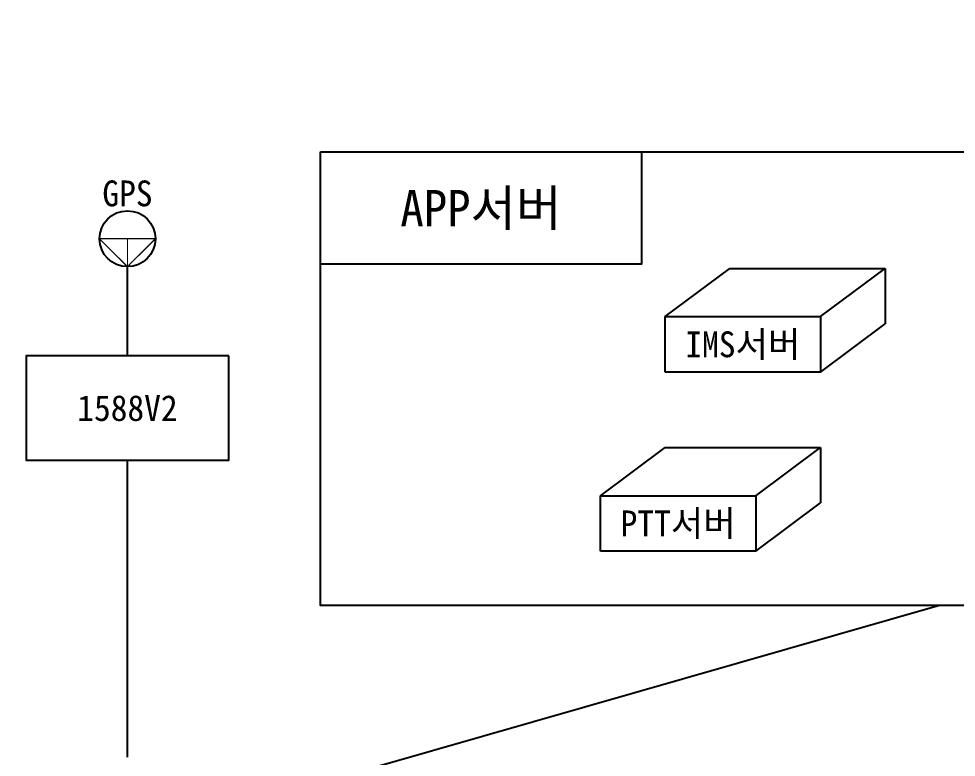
# Model space of a CAD drawing. Header units: millimetres. Extents: x 6936 to 151718, y -102387 to -11312.
# Drawn here: x 47430 to 69169, y -29603 to -12468 of the extents above; entities that cross this region are included whole.
import ezdxf
from ezdxf.enums import TextEntityAlignment as Align

# ---------------------------------------------------------------- set-up
doc = ezdxf.new("R2010")
doc.units = ezdxf.units.MM
doc.linetypes.add('HIDDEN', pattern=[0.375, 0.25, -0.125])
for name, color, linetype in [('TN-LINE', 7, 'Continuous'), ('TN-SYMB', 5, 'Continuous'), ('TN-TEXT', 3, 'Continuous'), ('불러온 부품들요', 151, 'Continuous')]:
    doc.layers.add(name, color=color, linetype=linetype)
doc.styles.add('STYLE1', font='GulimChe.ttf')

# ---------------------------------------------------------------- blocks, each defined once
blk = doc.blocks.new('[F2]GPS안테나')
at = {"layer": '불러온 부품들요', "color": 0, "linetype": 'Continuous', "const_width": 0.0877}
for points in [[(-1.974, 1.974), (1.974, 1.974)], [(-1.974, 1.974), (0, 0)], [(1.974, 1.974), (0, 0)], [(0, 0), (0, 1.974)]]:
    blk.add_lwpolyline(points, dxfattribs=at)
at = {"layer": '불러온 부품들요', "color": 0, "linetype": 'Continuous'}
blk.add_circle((0, 1.974), 1.974, dxfattribs=at)

msp = doc.modelspace()

# ---------------------------------------------------------------- linework, layer by layer
at = {"layer": 'TN-LINE', "color": 1}
msp.add_line((68779, -26081), (52459, -30759), dxfattribs=at)
at = {"layer": 'TN-LINE', "linetype": 'HIDDEN', "ltscale": 10000, "const_width": 1}
msp.add_lwpolyline([(27072, -12468), (85437, -12468), (85437, -39390), (13954, -39390), (13954, -12468), (15092, -12468)], dxfattribs=at)
at = {"layer": 'TN-LINE'}
for points in [[(54425, -15559), (83132, -15559), (83132, -26081), (54425, -26081)], [(54425, -15559), (61868, -15559), (61868, -18163), (54425, -18163)]]:
    msp.add_lwpolyline(points, close=True, dxfattribs=at)
at = {"layer": 'TN-LINE', "color": 1}
for points in [[(49951, -20292), (49951, -18220)], [(49951, -29603), (49951, -22708)]]:
    msp.add_lwpolyline(points, dxfattribs=at)
at = {"layer": 'TN-SYMB', "linetype": 'Continuous'}
for p, q in [((62421, -19379), (63922, -18259)), ((63922, -18259), (67524, -18259)), ((66023, -19379), (67524, -18259)), ((62421, -19379), (66023, -19379)), ((62421, -20666), (62421, -19379)), ((66023, -19379), (66023, -20666)), ((66023, -20666), (67524, -19545)), ((66023, -20666), (62421, -20666)), ((60920, -23534), (62421, -22413)), ((62421, -22413), (66023, -22413)), ((64521, -23534), (66023, -22413)), ((60920, -23534), (64521, -23534)), ((60920, -24820), (60920, -23534)), ((64521, -23534), (64521, -24820)), ((64521, -24820), (66023, -23699)), ((64521, -24820), (60920, -24820))]:
    msp.add_line(p, q, dxfattribs=at)
for points in [[(67524, -18259), (67524, -19545)], [(66023, -22413), (66023, -23699)]]:
    msp.add_lwpolyline(points, dxfattribs=at)
at = {"layer": 'TN-SYMB'}
msp.add_lwpolyline([(52303, -20292), (47600, -20292), (47600, -22708), (52303, -22708)], close=True, dxfattribs=at)

# ---------------------------------------------------------------- block references
at = {"layer": 'TN-LINE', "color": 1, "xscale": 328.3499999999767, "yscale": 328.3499999999767, "zscale": 328.3499999999767}
msp.add_blockref('[F2]GPS안테나', (49951, -18220), dxfattribs=at)

# ---------------------------------------------------------------- texts
at = {"layer": 'TN-TEXT', "color": 7, "style": 'STYLE1'}
msp.add_text('GPS', height=600, dxfattribs=at).set_placement((49951, -16820), align=Align.CENTER)
for s, height, p in [('APP서버', 840, (58147, -16861)), ('IMS서버', 600, (64222, -20022)), ('1588V2', 600, (49951, -21500)), ('PTT서버', 600, (62721, -24177))]:
    msp.add_text(s, height=height, dxfattribs=at).set_placement(p, align=Align.MIDDLE_CENTER)

doc.saveas('drawing.dxf')
